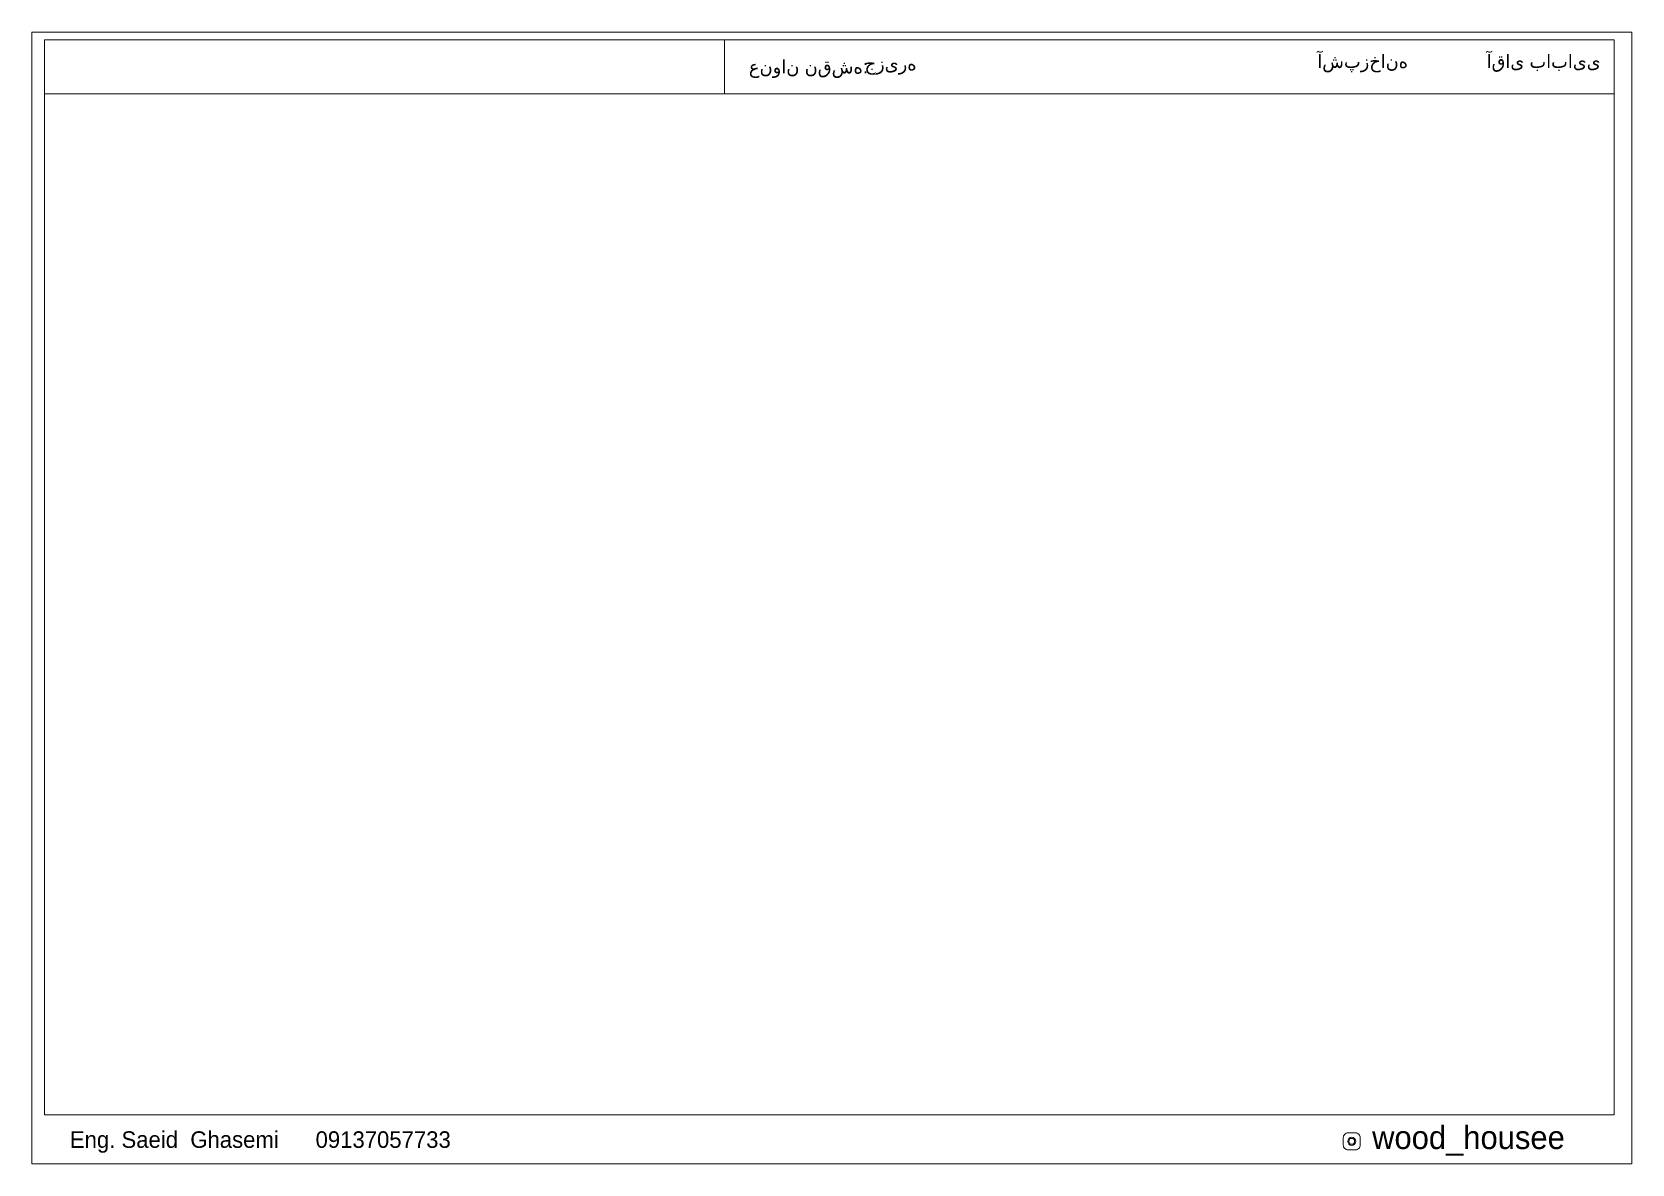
# Model space of a CAD drawing. Header units: inches. Extents: x -241 to 4575, y -126 to 1063.
# Drawn here: x -65.3 to 429.5, y 713.4 to 1063.2 of the extents above; entities that cross this region are included whole.
import ezdxf

# ---------------------------------------------------------------- set-up
doc = ezdxf.new("R2010")
doc.units = ezdxf.units.IN
doc.header["$MEASUREMENT"] = 0
doc.styles.get("Standard").update_dxf_attribs({"font": 'arial.ttf'})

msp = doc.modelspace()

# ---------------------------------------------------------------- linework, layer by layer
at = {"lineweight": 20}
for points in [[(-65.28, 713.36), (429.54, 713.36), (429.54, 1063.24), (-65.28, 1063.24)], [(-61.42, 1060.83), (148.89, 1060.83), (148.89, 1044.17), (-61.42, 1044.17)], [(148.89, 1044.17), (423.98, 1044.17), (423.98, 1060.83), (148.89, 1060.83)], [(-61.42, 728.6), (423.98, 728.6), (423.98, 1044.17), (-61.42, 1044.17)]]:
    msp.add_lwpolyline(points, close=True, dxfattribs=at)
msp.add_lwpolyline([(341.72, 717.75), (344, 717.75, 0.414214), (345.47, 719.22), (345.47, 721.5, 0.414214), (344, 722.97), (341.72, 722.97, 0.414214), (340.25, 721.5), (340.25, 719.22, 0.414214)], format="xyb", close=True, dxfattribs=at)
for radius in [1.24, 0.91]:
    msp.add_circle((342.86, 720.36), radius, dxfattribs=at)

# ---------------------------------------------------------------- texts
at = {"lineweight": 20, "attachment_point": 1}
for s, width, gutter_width, heights, insert, char_height in [('{\\fArial|b0|i0|c178|p34;عنوان نقشه}:', 49.3818, 301.74, [0], (156.42, 1054.61), 4.1938), ('جزیره', 120.1847, 301.74, [0], (192.17, 1055.62), 4.194), ('{\\fArial|b0|i0|c178|p34;آشپزخانه}', 36.1245, 188.92, [0], (332.23, 1056.3), 4.1676), ('آقای بابایی', 36.1245, 188.92, [0], (384.6, 1056.3), 4.1676), ('{\\fPlantagenet Cherokee|b0|i0|c0|p18;^IEng. Saeid  Ghasemi      09137057733}', 225.7776, 25.25, [0], (-74.01, 723.46), 5.1114), ('{\\fPlantagenet Cherokee|b0|i0|c0|p18;wood_housee}', 1.4017, 35.35, [0.221], (349.17, 725.14), 7.156)]:
    msp.add_mtext_dynamic_manual_height_columns(s, width=width, gutter_width=gutter_width, heights=heights, dxfattribs=dict(at, insert=insert, char_height=char_height))

doc.saveas('drawing.dxf')
